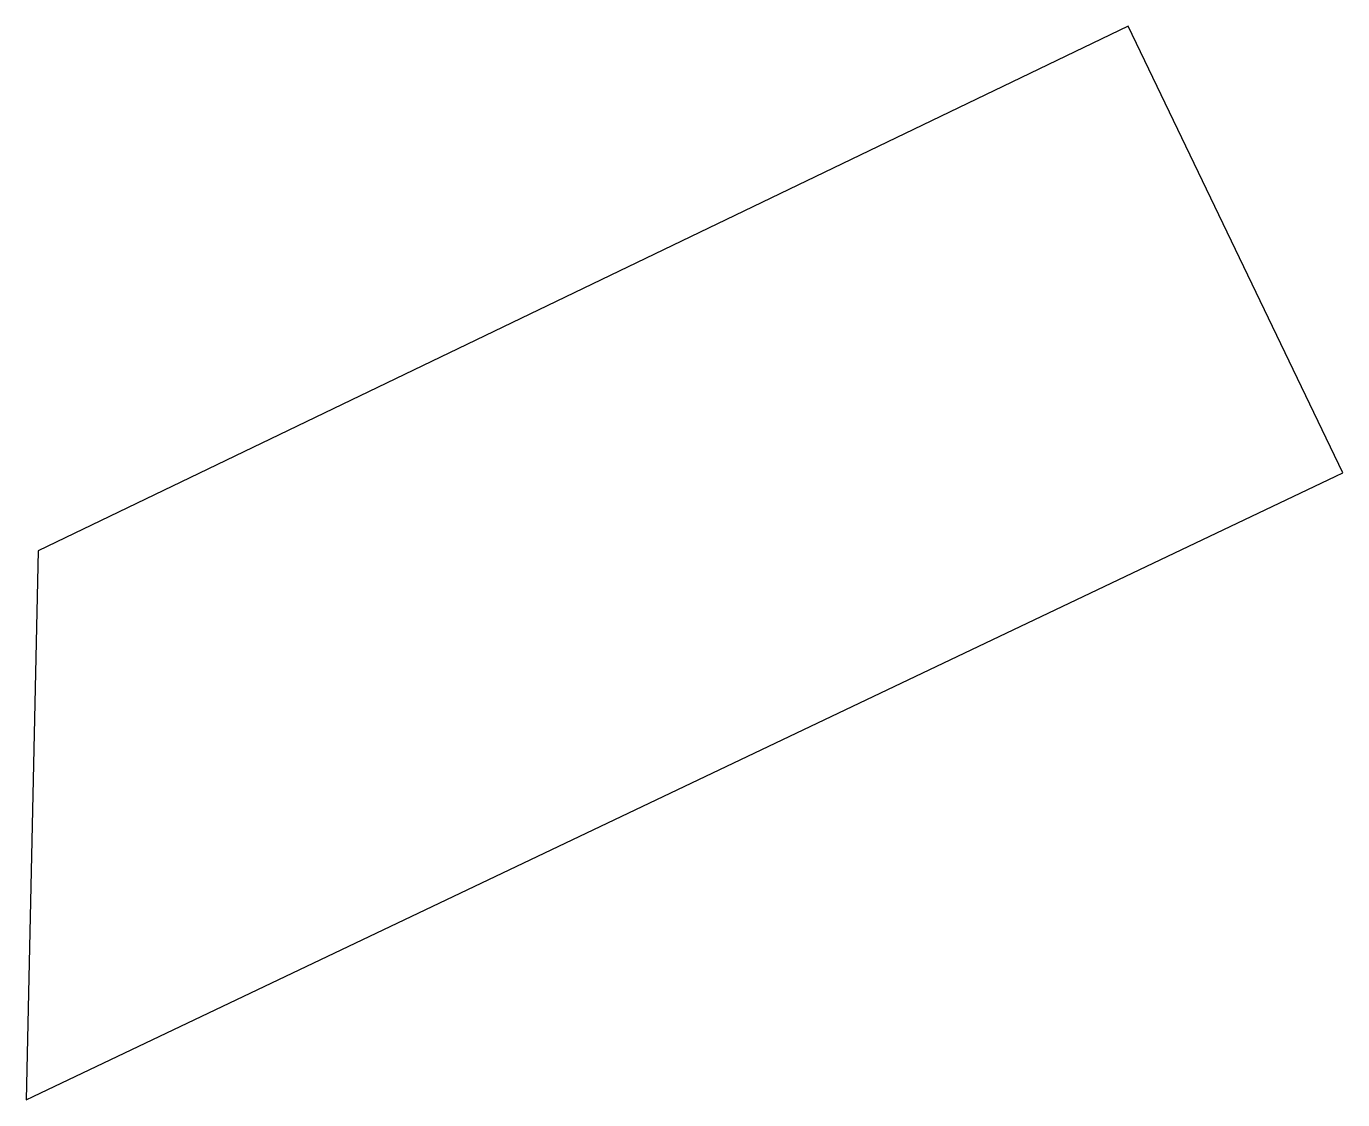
# Model space of a CAD drawing. Header units: millimetres. Extents: x 608227.2 to 608293.6, y 1319243.2 to 1319297.4.
import ezdxf

# ---------------------------------------------------------------- set-up
doc = ezdxf.new("R2010")
doc.units = ezdxf.units.MM

msp = doc.modelspace()

# ---------------------------------------------------------------- linework, layer by layer
at = {"color": 7, "elevation": 184.701}
msp.add_lwpolyline([(608293.606, 1319274.828), (608282.775, 1319297.369), (608227.752, 1319270.88), (608227.163, 1319243.169), (608293.606, 1319274.828)], dxfattribs=at)

doc.saveas('drawing.dxf')
